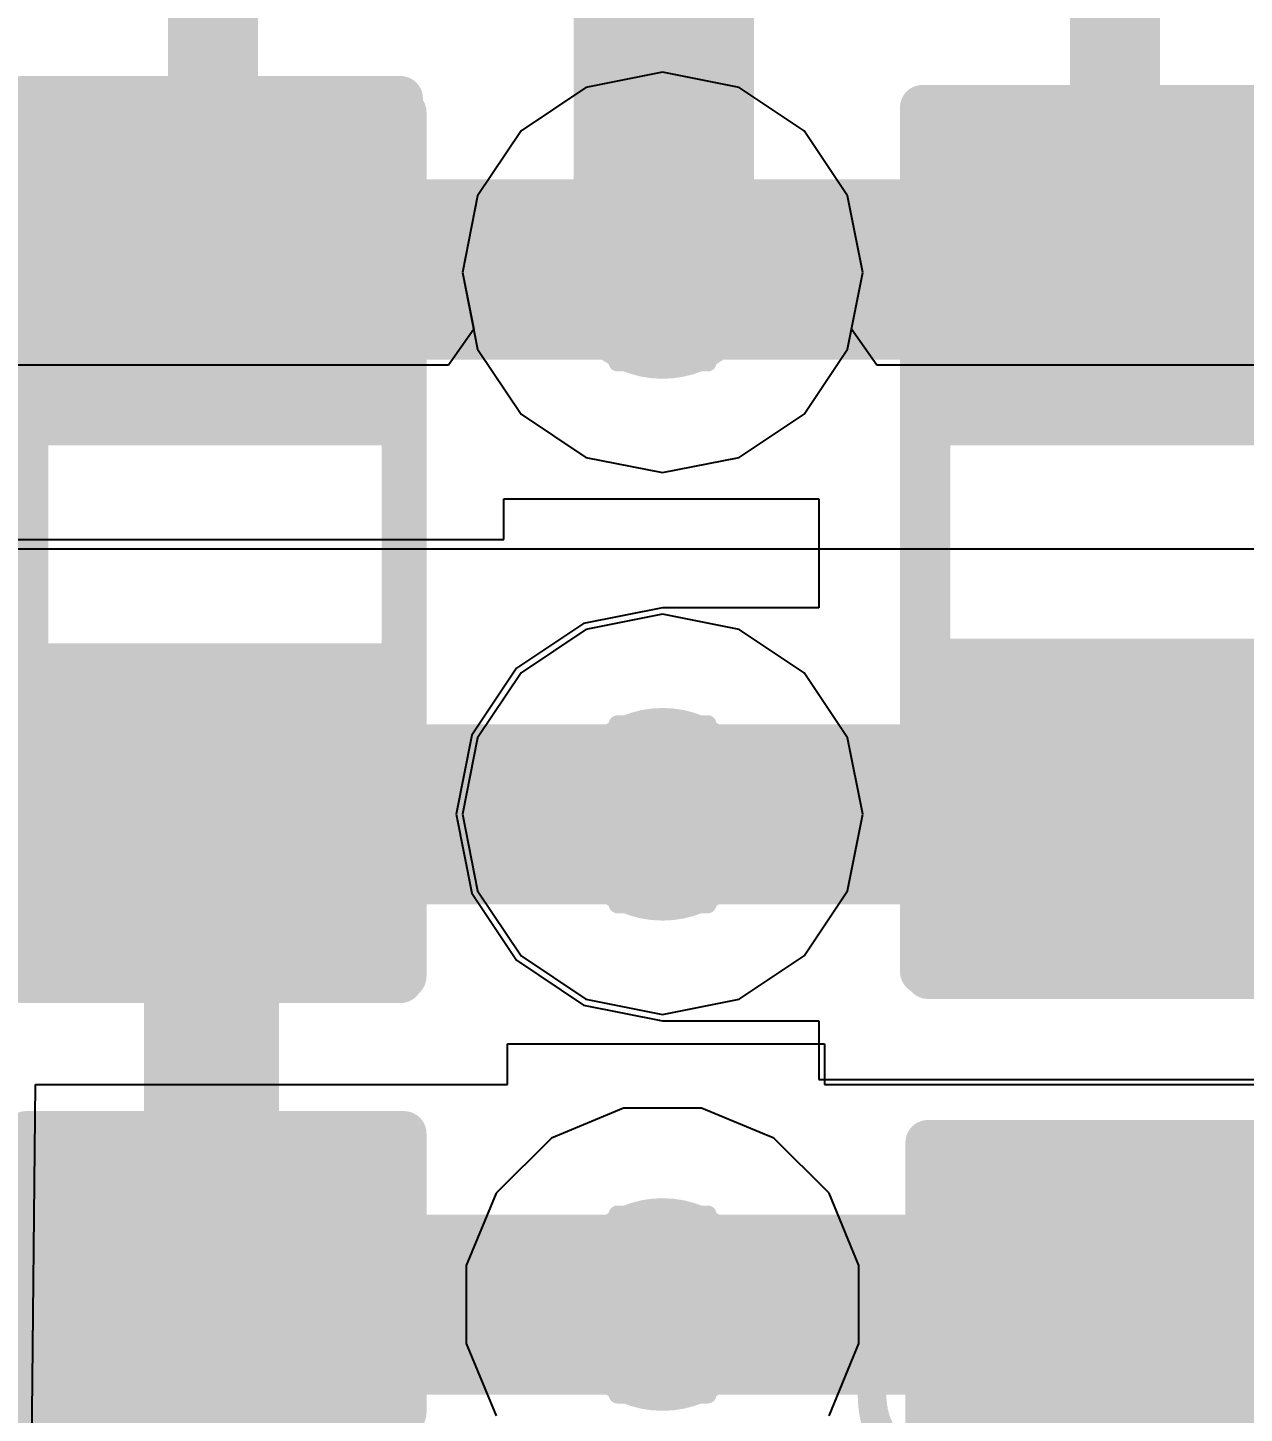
# Model space of a CAD drawing. Header units: inches. Extents: x 0 to 198, y 0 to 199.
# Drawn here: x 3.5246 to 3.6598, y 3.4829 to 3.6369 of the extents above; entities that cross this region are included whole.
import ezdxf

# ---------------------------------------------------------------- set-up
doc = ezdxf.new("R2010")
doc.units = ezdxf.units.IN
doc.header["$MEASUREMENT"] = 0
for name, color, linetype in [('Bottom Layer', 5, 'Continuous'), ('Bottom Overlay', 54, 'Continuous'), ('Bottom Paste', 16, 'Continuous'), ('Bottom Solder', 6, 'Continuous'), ('Drill Drawing', 1, 'Continuous'), ('Layer 1', 16, 'Continuous'), ('Layer 2', 76, 'Continuous'), ('Top Layer', 1, 'Continuous'), ('Top Overlay', 2, 'Continuous'), ('Top Paste', 8, 'Continuous'), ('Top Solder', 216, 'Continuous'), ('Via Holes', 16, 'Continuous')]:
    doc.layers.add(name, color=color, linetype=linetype)
doc.styles.add('Arial', font='', dxfattribs={"height": 0.2})
doc.styles.get('Arial').set_extended_font_data('Arial')

# ---------------------------------------------------------------- blocks, each defined once
blk = doc.blocks.new('R___0603_88')
at = {"layer": 'Top Layer'}
for points in [[(-0.0149999, 0.0174998), (-0.0149999, -0.0175002), (-0.0449999, -0.0175002), (-0.0449999, 0.0174998)], [(0.0450001, 0.0174998), (0.0450001, -0.0175002), (0.0150001, -0.0175002), (0.0150001, 0.0174998)]]:
    blk.add_hatch(color=1, dxfattribs=at).paths.add_polyline_path(points)
at = {"layer": 'Top Paste'}
for points in [[(-0.0149999, 0.0174998), (-0.0149999, -0.0175002), (-0.0449999, -0.0175002), (-0.0449999, 0.0174998)], [(0.0450001, 0.0174998), (0.0450001, -0.0175002), (0.0150001, -0.0175002), (0.0150001, 0.0174998)]]:
    blk.add_hatch(color=8, dxfattribs=at).paths.add_polyline_path(points)
at = {"layer": 'Top Solder'}
for points in [[(-0.0109999, 0.0214998), (-0.0109999, -0.0215002), (-0.0489999, -0.0215002), (-0.0489999, 0.0214998)], [(0.0490001, 0.0214998), (0.0490001, -0.0215002), (0.0110001, -0.0215002), (0.0110001, 0.0214998)]]:
    blk.add_hatch(color=216, dxfattribs=at).paths.add_polyline_path(points)
at = {"layer": 'Top Overlay'}
for points in [[(0.0480001, 0.0209998, 0.005, 0.005, 0), (-0.0479999, 0.0209998, 0.005, 0.005, 0)], [(-0.0479999, -0.0210002, 0.005, 0.005, 0), (-0.0479999, 0.0209998, 0.005, 0.005, 0)], [(0.0480001, -0.0210002, 0.005, 0.005, 0), (0.0480001, 0.0209998, 0.005, 0.005, 0)], [(0.0480001, -0.0210002, 0.005, 0.005, 0), (-0.0479999, -0.0210002, 0.005, 0.005, 0)]]:
    blk.add_lwpolyline(points, format="xyseb", dxfattribs=at)
for points in [[(-0.0492499, 0.0209998, 0.0025, 0.0025, 1), (-0.0467499, 0.0209998, 0.0025, 0.0025, 1)], [(-0.0492499, 0.0209998, 0.0025, 0.0025, 1), (-0.0467499, 0.0209998, 0.0025, 0.0025, 1)], [(0.0467501, 0.0209998, 0.0025, 0.0025, 1), (0.0492501, 0.0209998, 0.0025, 0.0025, 1)], [(0.0467501, 0.0209998, 0.0025, 0.0025, 1), (0.0492501, 0.0209998, 0.0025, 0.0025, 1)], [(-0.0492499, -0.0210002, 0.0025, 0.0025, 1), (-0.0467499, -0.0210002, 0.0025, 0.0025, 1)], [(-0.0492499, -0.0210002, 0.0025, 0.0025, 1), (-0.0467499, -0.0210002, 0.0025, 0.0025, 1)], [(0.0467501, -0.0210002, 0.0025, 0.0025, 1), (0.0492501, -0.0210002, 0.0025, 0.0025, 1)], [(0.0467501, -0.0210002, 0.0025, 0.0025, 1), (0.0492501, -0.0210002, 0.0025, 0.0025, 1)]]:
    blk.add_lwpolyline(points, format="xyseb", close=True, dxfattribs=at)
blk = doc.blocks.new('R___0603_92')
at = {"layer": 'Top Layer'}
for points in [[(-0.0149999, 0.0174992), (-0.0149999, -0.0175008), (-0.0449999, -0.0175008), (-0.0449999, 0.0174992)], [(0.0450001, 0.0174992), (0.0450001, -0.0175008), (0.0150001, -0.0175008), (0.0150001, 0.0174992)]]:
    blk.add_hatch(color=1, dxfattribs=at).paths.add_polyline_path(points)
at = {"layer": 'Top Paste'}
for points in [[(-0.0149999, 0.0174992), (-0.0149999, -0.0175008), (-0.0449999, -0.0175008), (-0.0449999, 0.0174992)], [(0.0450001, 0.0174992), (0.0450001, -0.0175008), (0.0150001, -0.0175008), (0.0150001, 0.0174992)]]:
    blk.add_hatch(color=8, dxfattribs=at).paths.add_polyline_path(points)
at = {"layer": 'Top Solder'}
for points in [[(-0.0109999, 0.0214992), (-0.0109999, -0.0215008), (-0.0489999, -0.0215008), (-0.0489999, 0.0214992)], [(0.0490001, 0.0214992), (0.0490001, -0.0215008), (0.0110001, -0.0215008), (0.0110001, 0.0214992)]]:
    blk.add_hatch(color=216, dxfattribs=at).paths.add_polyline_path(points)
at = {"layer": 'Top Overlay'}
for points in [[(-0.0479999, -0.0210008, 0.005, 0.005, 0), (-0.0479999, 0.0209992, 0.005, 0.005, 0)], [(0.0480001, 0.0209992, 0.005, 0.005, 0), (-0.0479999, 0.0209992, 0.005, 0.005, 0)], [(0.0480001, -0.0210008, 0.005, 0.005, 0), (0.0480001, 0.0209992, 0.005, 0.005, 0)], [(0.0480001, -0.0210008, 0.005, 0.005, 0), (-0.0479999, -0.0210008, 0.005, 0.005, 0)]]:
    blk.add_lwpolyline(points, format="xyseb", dxfattribs=at)
for points in [[(-0.0492499, 0.0209992, 0.0025, 0.0025, 1), (-0.0467499, 0.0209992, 0.0025, 0.0025, 1)], [(-0.0492499, 0.0209992, 0.0025, 0.0025, 1), (-0.0467499, 0.0209992, 0.0025, 0.0025, 1)], [(0.0467501, 0.0209992, 0.0025, 0.0025, 1), (0.0492501, 0.0209992, 0.0025, 0.0025, 1)], [(0.0467501, 0.0209992, 0.0025, 0.0025, 1), (0.0492501, 0.0209992, 0.0025, 0.0025, 1)], [(-0.0492499, -0.0210008, 0.0025, 0.0025, 1), (-0.0467499, -0.0210008, 0.0025, 0.0025, 1)], [(-0.0492499, -0.0210008, 0.0025, 0.0025, 1), (-0.0467499, -0.0210008, 0.0025, 0.0025, 1)], [(0.0467501, -0.0210008, 0.0025, 0.0025, 1), (0.0492501, -0.0210008, 0.0025, 0.0025, 1)], [(0.0467501, -0.0210008, 0.0025, 0.0025, 1), (0.0492501, -0.0210008, 0.0025, 0.0025, 1)]]:
    blk.add_lwpolyline(points, format="xyseb", close=True, dxfattribs=at)
blk = doc.blocks.new('R___0603_94')
at = {"layer": 'Top Layer'}
for points in [[(-0.0150003, 0.0174998), (-0.0150003, -0.0175002), (-0.0450003, -0.0175002), (-0.0450003, 0.0174998)], [(0.0449997, 0.0174998), (0.0449997, -0.0175002), (0.0149997, -0.0175002), (0.0149997, 0.0174998)]]:
    blk.add_hatch(color=1, dxfattribs=at).paths.add_polyline_path(points)
at = {"layer": 'Top Paste'}
for points in [[(-0.0150003, 0.0174998), (-0.0150003, -0.0175002), (-0.0450003, -0.0175002), (-0.0450003, 0.0174998)], [(0.0449997, 0.0174998), (0.0449997, -0.0175002), (0.0149997, -0.0175002), (0.0149997, 0.0174998)]]:
    blk.add_hatch(color=8, dxfattribs=at).paths.add_polyline_path(points)
at = {"layer": 'Top Solder'}
for points in [[(-0.0110003, 0.0214998), (-0.0110003, -0.0215002), (-0.0490003, -0.0215002), (-0.0490003, 0.0214998)], [(0.0489997, 0.0214998), (0.0489997, -0.0215002), (0.0109997, -0.0215002), (0.0109997, 0.0214998)]]:
    blk.add_hatch(color=216, dxfattribs=at).paths.add_polyline_path(points)
at = {"layer": 'Top Overlay'}
for points in [[(-0.0480003, -0.0210002, 0.005, 0.005, 0), (-0.0480003, 0.0209998, 0.005, 0.005, 0)], [(0.0479997, 0.0209998, 0.005, 0.005, 0), (-0.0480003, 0.0209998, 0.005, 0.005, 0)], [(0.0479997, -0.0210002, 0.005, 0.005, 0), (0.0479997, 0.0209998, 0.005, 0.005, 0)], [(0.0479997, -0.0210002, 0.005, 0.005, 0), (-0.0480003, -0.0210002, 0.005, 0.005, 0)]]:
    blk.add_lwpolyline(points, format="xyseb", dxfattribs=at)
for points in [[(-0.0492503, 0.0209998, 0.0025, 0.0025, 1), (-0.0467503, 0.0209998, 0.0025, 0.0025, 1)], [(-0.0492503, 0.0209998, 0.0025, 0.0025, 1), (-0.0467503, 0.0209998, 0.0025, 0.0025, 1)], [(0.0467497, 0.0209998, 0.0025, 0.0025, 1), (0.0492497, 0.0209998, 0.0025, 0.0025, 1)], [(0.0467497, 0.0209998, 0.0025, 0.0025, 1), (0.0492497, 0.0209998, 0.0025, 0.0025, 1)], [(-0.0492503, -0.0210002, 0.0025, 0.0025, 1), (-0.0467503, -0.0210002, 0.0025, 0.0025, 1)], [(-0.0492503, -0.0210002, 0.0025, 0.0025, 1), (-0.0467503, -0.0210002, 0.0025, 0.0025, 1)], [(0.0467497, -0.0210002, 0.0025, 0.0025, 1), (0.0492497, -0.0210002, 0.0025, 0.0025, 1)], [(0.0467497, -0.0210002, 0.0025, 0.0025, 1), (0.0492497, -0.0210002, 0.0025, 0.0025, 1)]]:
    blk.add_lwpolyline(points, format="xyseb", close=True, dxfattribs=at)
blk = doc.blocks.new('R___0603_B_102')
at = {"layer": 'Bottom Layer'}
for points in [[(-0.0449992, -0.0174992), (-0.0449992, 0.0175008), (-0.0149992, 0.0175008), (-0.0149992, -0.0174992)], [(0.0150008, -0.0174992), (0.0150008, 0.0175008), (0.0450008, 0.0175008), (0.0450008, -0.0174992)]]:
    blk.add_hatch(color=5, dxfattribs=at).paths.add_polyline_path(points)
at = {"layer": 'Bottom Paste'}
for points in [[(-0.0449992, -0.0174992), (-0.0449992, 0.0175008), (-0.0149992, 0.0175008), (-0.0149992, -0.0174992)], [(0.0150008, -0.0174992), (0.0150008, 0.0175008), (0.0450008, 0.0175008), (0.0450008, -0.0174992)]]:
    blk.add_hatch(color=16, dxfattribs=at).paths.add_polyline_path(points)
at = {"layer": 'Bottom Solder'}
for points in [[(-0.0489992, -0.0214992), (-0.0489992, 0.0215008), (-0.0109992, 0.0215008), (-0.0109992, -0.0214992)], [(0.0110008, -0.0214992), (0.0110008, 0.0215008), (0.0490008, 0.0215008), (0.0490008, -0.0214992)]]:
    blk.add_hatch(color=6, dxfattribs=at).paths.add_polyline_path(points)
at = {"layer": 'Bottom Overlay'}
for points in [[(-0.0479992, -0.0209992, 0.005, 0.005, 0), (-0.0479993, 0.0210008, 0.005, 0.005, 0)], [(0.0480008, 0.0210008, 0.005, 0.005, 0), (-0.0479993, 0.0210008, 0.005, 0.005, 0)], [(0.0480008, -0.0209992, 0.005, 0.005, 0), (0.0480008, 0.0210008, 0.005, 0.005, 0)], [(0.0480008, -0.0209992, 0.005, 0.005, 0), (-0.0479992, -0.0209992, 0.005, 0.005, 0)]]:
    blk.add_lwpolyline(points, format="xyseb", dxfattribs=at)
for points in [[(-0.0492493, 0.0210008, 0.0025, 0.0025, 1), (-0.0467493, 0.0210008, 0.0025, 0.0025, 1)], [(-0.0492493, 0.0210008, 0.0025, 0.0025, 1), (-0.0467493, 0.0210008, 0.0025, 0.0025, 1)], [(0.0467508, 0.0210008, 0.0025, 0.0025, 1), (0.0492508, 0.0210008, 0.0025, 0.0025, 1)], [(0.0467508, 0.0210008, 0.0025, 0.0025, 1), (0.0492508, 0.0210008, 0.0025, 0.0025, 1)], [(-0.0492492, -0.0209992, 0.0025, 0.0025, 1), (-0.0467492, -0.0209992, 0.0025, 0.0025, 1)], [(-0.0492492, -0.0209992, 0.0025, 0.0025, 1), (-0.0467492, -0.0209992, 0.0025, 0.0025, 1)], [(0.0467508, -0.0209992, 0.0025, 0.0025, 1), (0.0492508, -0.0209992, 0.0025, 0.0025, 1)], [(0.0467508, -0.0209992, 0.0025, 0.0025, 1), (0.0492508, -0.0209992, 0.0025, 0.0025, 1)]]:
    blk.add_lwpolyline(points, format="xyseb", close=True, dxfattribs=at)
blk = doc.blocks.new('C___0603_319')
at = {"layer": 'Top Layer'}
for points in [[(-0.0149999, 0.0174996), (-0.0149999, -0.0175004), (-0.0449999, -0.0175004), (-0.0449999, 0.0174996)], [(0.0450001, 0.0174996), (0.0450001, -0.0175004), (0.0150001, -0.0175004), (0.0150001, 0.0174996)]]:
    blk.add_hatch(color=1, dxfattribs=at).paths.add_polyline_path(points)
at = {"layer": 'Top Paste'}
for points in [[(-0.0149999, 0.0174996), (-0.0149999, -0.0175004), (-0.0449999, -0.0175004), (-0.0449999, 0.0174996)], [(0.0450001, 0.0174996), (0.0450001, -0.0175004), (0.0150001, -0.0175004), (0.0150001, 0.0174996)]]:
    blk.add_hatch(color=8, dxfattribs=at).paths.add_polyline_path(points)
at = {"layer": 'Top Solder'}
for points in [[(-0.0126377, 0.0198618), (-0.0126377, -0.0198626), (-0.0473621, -0.0198626), (-0.0473621, 0.0198618)], [(0.0473623, 0.0198618), (0.0473623, -0.0198626), (0.0126379, -0.0198626), (0.0126379, 0.0198618)]]:
    blk.add_hatch(color=216, dxfattribs=at).paths.add_polyline_path(points)
at = {"layer": 'Top Overlay'}
for points in [[(-0.0489999, -0.0210004, 0.005, 0.005, 0), (-0.0489999, 0.0209996, 0.005, 0.005, 0)], [(-0.0179999, 0.0209996, 0.005, 0.005, 0), (-0.0489999, 0.0209996, 0.005, 0.005, 0)], [(0.0490001, 0.0209996, 0.005, 0.005, 0), (0.0180001, 0.0209996, 0.005, 0.005, 0)], [(0.0490001, -0.0210004, 0.005, 0.005, 0), (0.0490001, 0.0209996, 0.005, 0.005, 0)], [(-0.0179999, -0.0210004, 0.005, 0.005, 0), (-0.0489999, -0.0210004, 0.005, 0.005, 0)], [(0.0490001, -0.0210004, 0.005, 0.005, 0), (0.0180001, -0.0210004, 0.005, 0.005, 0)]]:
    blk.add_lwpolyline(points, format="xyseb", dxfattribs=at)
for points in [[(-0.0502499, 0.0209996, 0.0025, 0.0025, 1), (-0.0477499, 0.0209996, 0.0025, 0.0025, 1)], [(-0.0502499, 0.0209996, 0.0025, 0.0025, 1), (-0.0477499, 0.0209996, 0.0025, 0.0025, 1)], [(-0.0192499, 0.0209996, 0.0025, 0.0025, 1), (-0.0167499, 0.0209996, 0.0025, 0.0025, 1)], [(0.0167501, 0.0209996, 0.0025, 0.0025, 1), (0.0192501, 0.0209996, 0.0025, 0.0025, 1)], [(0.0477501, 0.0209996, 0.0025, 0.0025, 1), (0.0502501, 0.0209996, 0.0025, 0.0025, 1)], [(0.0477501, 0.0209996, 0.0025, 0.0025, 1), (0.0502501, 0.0209996, 0.0025, 0.0025, 1)], [(-0.0502499, -0.0210004, 0.0025, 0.0025, 1), (-0.0477499, -0.0210004, 0.0025, 0.0025, 1)], [(-0.0502499, -0.0210004, 0.0025, 0.0025, 1), (-0.0477499, -0.0210004, 0.0025, 0.0025, 1)], [(-0.0192499, -0.0210004, 0.0025, 0.0025, 1), (-0.0167499, -0.0210004, 0.0025, 0.0025, 1)], [(0.0167501, -0.0210004, 0.0025, 0.0025, 1), (0.0192501, -0.0210004, 0.0025, 0.0025, 1)], [(0.0477501, -0.0210004, 0.0025, 0.0025, 1), (0.0502501, -0.0210004, 0.0025, 0.0025, 1)], [(0.0477501, -0.0210004, 0.0025, 0.0025, 1), (0.0502501, -0.0210004, 0.0025, 0.0025, 1)]]:
    blk.add_lwpolyline(points, format="xyseb", close=True, dxfattribs=at)
blk = doc.blocks.new('C___0603_B_320')
at = {"layer": 'Bottom Layer'}
for points in [[(-0.0450008, -0.0175), (-0.0450008, 0.0175), (-0.0150008, 0.0175), (-0.0150008, -0.0175)], [(0.0149991, -0.0175), (0.0149991, 0.0175), (0.0449991, 0.0175), (0.0449991, -0.0175)]]:
    blk.add_hatch(color=5, dxfattribs=at).paths.add_polyline_path(points)
at = {"layer": 'Bottom Paste'}
for points in [[(-0.0450008, -0.0175), (-0.0450008, 0.0175), (-0.0150008, 0.0175), (-0.0150008, -0.0175)], [(0.0149991, -0.0175), (0.0149991, 0.0175), (0.0449991, 0.0175), (0.0449991, -0.0175)]]:
    blk.add_hatch(color=16, dxfattribs=at).paths.add_polyline_path(points)
at = {"layer": 'Bottom Solder'}
for points in [[(-0.047363, -0.0198622), (-0.047363, 0.0198622), (-0.0126386, 0.0198622), (-0.0126386, -0.0198622)], [(0.0126369, -0.0198622), (0.0126369, 0.0198622), (0.0473613, 0.0198622), (0.0473613, -0.0198622)]]:
    blk.add_hatch(color=6, dxfattribs=at).paths.add_polyline_path(points)
at = {"layer": 'Bottom Overlay'}
for points in [[(-0.0180007, 0.021, 0.005, 0.005, 0), (-0.0490008, 0.0209999, 0.005, 0.005, 0)], [(-0.0490008, 0.0209999, 0.005, 0.005, 0), (-0.0490008, -0.0209999, 0.005, 0.005, 0)], [(0.0179992, 0.021, 0.005, 0.005, 0), (0.0489992, 0.021, 0.005, 0.005, 0)], [(0.0489992, 0.021, 0.005, 0.005, 0), (0.0489992, -0.021, 0.005, 0.005, 0)], [(-0.0490008, -0.0209999, 0.005, 0.005, 0), (-0.0180007, -0.021, 0.005, 0.005, 0)], [(0.0179992, -0.021, 0.005, 0.005, 0), (0.0489992, -0.021, 0.005, 0.005, 0)]]:
    blk.add_lwpolyline(points, format="xyseb", dxfattribs=at)
for points in [[(-0.0502508, 0.0209999, 0.0025, 0.0025, 1), (-0.0477508, 0.0209999, 0.0025, 0.0025, 1)], [(-0.0502508, 0.0209999, 0.0025, 0.0025, 1), (-0.0477508, 0.0209999, 0.0025, 0.0025, 1)], [(-0.0192507, 0.021, 0.0025, 0.0025, 1), (-0.0167507, 0.021, 0.0025, 0.0025, 1)], [(0.0167492, 0.021, 0.0025, 0.0025, 1), (0.0192492, 0.021, 0.0025, 0.0025, 1)], [(0.0477492, 0.021, 0.0025, 0.0025, 1), (0.0502492, 0.021, 0.0025, 0.0025, 1)], [(0.0477492, 0.021, 0.0025, 0.0025, 1), (0.0502492, 0.021, 0.0025, 0.0025, 1)], [(-0.0502508, -0.0209999, 0.0025, 0.0025, 1), (-0.0477508, -0.0209999, 0.0025, 0.0025, 1)], [(-0.0502508, -0.0209999, 0.0025, 0.0025, 1), (-0.0477508, -0.0209999, 0.0025, 0.0025, 1)], [(-0.0192507, -0.021, 0.0025, 0.0025, 1), (-0.0167507, -0.021, 0.0025, 0.0025, 1)], [(0.0167492, -0.021, 0.0025, 0.0025, 1), (0.0192492, -0.021, 0.0025, 0.0025, 1)], [(0.0477492, -0.021, 0.0025, 0.0025, 1), (0.0502492, -0.021, 0.0025, 0.0025, 1)], [(0.0477492, -0.021, 0.0025, 0.0025, 1), (0.0502492, -0.021, 0.0025, 0.0025, 1)]]:
    blk.add_lwpolyline(points, format="xyseb", close=True, dxfattribs=at)

msp = doc.modelspace()

# ---------------------------------------------------------------- hatches: boundary and pattern name
at = {"layer": 'Bottom Layer'}
h = msp.add_hatch(color=5, dxfattribs=at)
edge = h.paths.add_edge_path()
edge.add_arc((3.5951281, 3.6096686), 0.011811, 0, 360)
h = msp.add_hatch(color=5, dxfattribs=at)
edge = h.paths.add_edge_path()
edge.add_arc((3.5951281, 3.549473), 0.011811, 0, 360)
h = msp.add_hatch(color=5, dxfattribs=at)
edge = h.paths.add_edge_path()
edge.add_arc((3.5951286, 3.4950106), 0.011811, 0, 360)
at = {"layer": 'Layer 1'}
h = msp.add_hatch(color=16, dxfattribs=at)
edge = h.paths.add_edge_path()
edge.add_arc((3.5951281, 3.6096686), 0.011811, 0, 360)
h = msp.add_hatch(color=16, dxfattribs=at)
edge = h.paths.add_edge_path()
edge.add_arc((3.5951281, 3.549473), 0.011811, 0, 360)
h = msp.add_hatch(color=16, dxfattribs=at)
edge = h.paths.add_edge_path()
edge.add_arc((3.5951286, 3.4950106), 0.011811, 0, 360)
at = {"layer": 'Layer 2'}
h = msp.add_hatch(color=76, dxfattribs=at)
edge = h.paths.add_edge_path()
edge.add_arc((3.5951281, 3.6096686), 0.011811, 0, 360)
h = msp.add_hatch(color=76, dxfattribs=at)
edge = h.paths.add_edge_path()
edge.add_arc((3.5951281, 3.549473), 0.011811, 0, 360)
h = msp.add_hatch(color=76, dxfattribs=at)
edge = h.paths.add_edge_path()
edge.add_arc((3.5951286, 3.4950106), 0.011811, 0, 360)
at = {"layer": 'Top Layer'}
h = msp.add_hatch(color=1, dxfattribs=at)
edge = h.paths.add_edge_path()
edge.add_arc((3.5951281, 3.6096686), 0.011811, 0, 360)
h = msp.add_hatch(color=1, dxfattribs=at)
edge = h.paths.add_edge_path()
edge.add_arc((3.5951281, 3.549473), 0.011811, 0, 360)
h = msp.add_hatch(color=1, dxfattribs=at)
edge = h.paths.add_edge_path()
edge.add_arc((3.5951286, 3.4950106), 0.011811, 0, 360)
at = {"layer": 'Via Holes'}
h = msp.add_hatch(color=7, dxfattribs=at)
edge = h.paths.add_edge_path()
edge.add_arc((3.5951281, 3.6096686), 0.0059055, 0, 360)
h = msp.add_hatch(color=7, dxfattribs=at)
edge = h.paths.add_edge_path()
edge.add_arc((3.5951281, 3.549473), 0.0059055, 0, 360)
h = msp.add_hatch(color=7, dxfattribs=at)
edge = h.paths.add_edge_path()
edge.add_arc((3.5951286, 3.4950106), 0.0059055, 0, 360)

# ---------------------------------------------------------------- linework, layer by layer
at = {"layer": 'Bottom Layer'}
for p, q in [((3.5775, 3.5799991), (3.5775, 3.5845093)), ((3.5775, 3.5845093), (3.6125008, 3.5845093)), ((3.6125008, 3.5845093), (3.6125008, 3.5724138)), ((3.5203918, 3.5799991), (3.5775, 3.5799991)), ((3.5951281, 3.5724138), (3.586349, 3.5706675)), ((3.6125008, 3.5724138), (3.5951281, 3.5724138)), ((3.586349, 3.5706675), (3.5789065, 3.5656946)), ((3.5789065, 3.5656946), (3.5739336, 3.5582521)), ((3.5739336, 3.5582521), (3.5721873, 3.549473)), ((3.5721873, 3.549473), (3.5739336, 3.5406939)), ((3.5739336, 3.5406939), (3.5789065, 3.5332514)), ((3.5789065, 3.5332514), (3.586349, 3.5282785)), ((3.586349, 3.5282785), (3.5951281, 3.5265322)), ((3.5951281, 3.5265322), (3.6125008, 3.5265322)), ((3.6125008, 3.5265322), (3.6125008, 3.5199992)), ((3.6125008, 3.5199992), (3.6775008, 3.5199992))]:
    msp.add_line(p, q, dxfattribs=at)
for points in [[(3.545, 3.6099991, 0.02, 0.02, 0), (3.6450007, 3.6099991, 0.02, 0.02, 0)], [(3.6450007, 3.6099991, 0.01, 0.01, 0), (3.6450008, 3.6099992, 0.01, 0.01, 0)], [(3.545, 3.5067264, 0.015, 0.015, 0), (3.545, 3.5499992, 0.015, 0.015, 0)], [(3.5951281, 3.549473, 0.015, 0.015, 0), (3.6444746, 3.549473, 0.015, 0.015, 0)], [(3.6444746, 3.549473, 0.01, 0.01, 0), (3.6450008, 3.5499992, 0.01, 0.01, 0)], [(3.545, 3.5067264, 0.015, 0.015, 0), (3.5567158, 3.4950106, 0.015, 0.015, 0)], [(3.5567158, 3.4950106, 0.015, 0.015, 0), (3.5951286, 3.4950106, 0.015, 0.015, 0)]]:
    msp.add_lwpolyline(points, format="xyseb", dxfattribs=at)
for points in [[(3.54, 3.6099991, 0.01, 0.01, 1), (3.55, 3.6099991, 0.01, 0.01, 1)], [(3.6400007, 3.6099991, 0.01, 0.01, 1), (3.6500007, 3.6099991, 0.01, 0.01, 1)], [(3.6425007, 3.6099991, 0.005, 0.005, 1), (3.6475007, 3.6099991, 0.005, 0.005, 1)], [(3.6425008, 3.6099992, 0.005, 0.005, 1), (3.6475008, 3.6099992, 0.005, 0.005, 1)], [(3.54125, 3.5499992, 0.0075, 0.0075, 1), (3.54875, 3.5499992, 0.0075, 0.0075, 1)], [(3.5913781, 3.549473, 0.0075, 0.0075, 1), (3.5988781, 3.549473, 0.0075, 0.0075, 1)], [(3.6407246, 3.549473, 0.0075, 0.0075, 1), (3.6482246, 3.549473, 0.0075, 0.0075, 1)], [(3.6419746, 3.549473, 0.005, 0.005, 1), (3.6469746, 3.549473, 0.005, 0.005, 1)], [(3.6425008, 3.5499992, 0.005, 0.005, 1), (3.6475008, 3.5499992, 0.005, 0.005, 1)], [(3.54125, 3.5067264, 0.0075, 0.0075, 1), (3.54875, 3.5067264, 0.0075, 0.0075, 1)], [(3.54125, 3.5067264, 0.0075, 0.0075, 1), (3.54875, 3.5067264, 0.0075, 0.0075, 1)], [(3.5529658, 3.4950106, 0.0075, 0.0075, 1), (3.5604658, 3.4950106, 0.0075, 0.0075, 1)], [(3.5529658, 3.4950106, 0.0075, 0.0075, 1), (3.5604658, 3.4950106, 0.0075, 0.0075, 1)], [(3.5913786, 3.4950106, 0.0075, 0.0075, 1), (3.5988786, 3.4950106, 0.0075, 0.0075, 1)]]:
    msp.add_lwpolyline(points, format="xyseb", close=True, dxfattribs=at)
at = {"layer": 'Drill Drawing'}
for points in [[(3.5901281, 3.6146686, 0.002, 0.002, 0), (3.5901281, 3.6196686, 0.002, 0.002, 0)], [(3.5901281, 3.6196686, 0.002, 0.002, 0), (3.6001281, 3.6196686, 0.002, 0.002, 0)], [(3.6001281, 3.6146686, 0.002, 0.002, 0), (3.6001281, 3.6196686, 0.002, 0.002, 0)], [(3.5921281, 3.6126686, 0.002, 0.002, 0), (3.5921281, 3.6156686, 0.002, 0.002, 0)], [(3.5921281, 3.6156686, 0.002, 0.002, 0), (3.5981281, 3.6156686, 0.002, 0.002, 0)], [(3.5981281, 3.6126686, 0.002, 0.002, 0), (3.5981281, 3.6156686, 0.002, 0.002, 0)], [(3.5851281, 3.6046686, 0.002, 0.002, 0), (3.5851281, 3.6146686, 0.002, 0.002, 0)], [(3.5851281, 3.6146686, 0.002, 0.002, 0), (3.5901281, 3.6146686, 0.002, 0.002, 0)], [(3.6001281, 3.6146686, 0.002, 0.002, 0), (3.6051281, 3.6146686, 0.002, 0.002, 0)], [(3.6051281, 3.6046686, 0.002, 0.002, 0), (3.6051281, 3.6146686, 0.002, 0.002, 0)], [(3.5891281, 3.6066686, 0.002, 0.002, 0), (3.5891281, 3.6126686, 0.002, 0.002, 0)], [(3.5891281, 3.6126686, 0.002, 0.002, 0), (3.5921281, 3.6126686, 0.002, 0.002, 0)], [(3.5981281, 3.6126686, 0.002, 0.002, 0), (3.6011281, 3.6126686, 0.002, 0.002, 0)], [(3.6011281, 3.6066686, 0.002, 0.002, 0), (3.6011281, 3.6126686, 0.002, 0.002, 0)], [(3.5891281, 3.6066686, 0.002, 0.002, 0), (3.5921281, 3.6066686, 0.002, 0.002, 0)], [(3.5921281, 3.6036686, 0.002, 0.002, 0), (3.5921281, 3.6066686, 0.002, 0.002, 0)], [(3.5981281, 3.6066686, 0.002, 0.002, 0), (3.6011281, 3.6066686, 0.002, 0.002, 0)], [(3.5981281, 3.6036686, 0.002, 0.002, 0), (3.5981281, 3.6066686, 0.002, 0.002, 0)], [(3.5851281, 3.6046686, 0.002, 0.002, 0), (3.5901281, 3.6046686, 0.002, 0.002, 0)], [(3.5901281, 3.5996686, 0.002, 0.002, 0), (3.5901281, 3.6046686, 0.002, 0.002, 0)], [(3.6001281, 3.6046686, 0.002, 0.002, 0), (3.6051281, 3.6046686, 0.002, 0.002, 0)], [(3.6001281, 3.5996686, 0.002, 0.002, 0), (3.6001281, 3.6046686, 0.002, 0.002, 0)], [(3.5921281, 3.6036686, 0.002, 0.002, 0), (3.5981281, 3.6036686, 0.002, 0.002, 0)], [(3.5901281, 3.5996686, 0.002, 0.002, 0), (3.6001281, 3.5996686, 0.002, 0.002, 0)], [(3.5901281, 3.554473, 0.002, 0.002, 0), (3.5901281, 3.559473, 0.002, 0.002, 0)], [(3.5901281, 3.559473, 0.002, 0.002, 0), (3.6001281, 3.559473, 0.002, 0.002, 0)], [(3.6001281, 3.554473, 0.002, 0.002, 0), (3.6001281, 3.559473, 0.002, 0.002, 0)], [(3.5921281, 3.552473, 0.002, 0.002, 0), (3.5921281, 3.555473, 0.002, 0.002, 0)], [(3.5921281, 3.555473, 0.002, 0.002, 0), (3.5981281, 3.555473, 0.002, 0.002, 0)], [(3.5981281, 3.552473, 0.002, 0.002, 0), (3.5981281, 3.555473, 0.002, 0.002, 0)], [(3.5851281, 3.544473, 0.002, 0.002, 0), (3.5851281, 3.554473, 0.002, 0.002, 0)], [(3.5851281, 3.554473, 0.002, 0.002, 0), (3.5901281, 3.554473, 0.002, 0.002, 0)], [(3.6001281, 3.554473, 0.002, 0.002, 0), (3.6051281, 3.554473, 0.002, 0.002, 0)], [(3.6051281, 3.544473, 0.002, 0.002, 0), (3.6051281, 3.554473, 0.002, 0.002, 0)], [(3.5891281, 3.546473, 0.002, 0.002, 0), (3.5891281, 3.552473, 0.002, 0.002, 0)], [(3.5891281, 3.552473, 0.002, 0.002, 0), (3.5921281, 3.552473, 0.002, 0.002, 0)], [(3.5981281, 3.552473, 0.002, 0.002, 0), (3.6011281, 3.552473, 0.002, 0.002, 0)], [(3.6011281, 3.546473, 0.002, 0.002, 0), (3.6011281, 3.552473, 0.002, 0.002, 0)], [(3.5891281, 3.546473, 0.002, 0.002, 0), (3.5921281, 3.546473, 0.002, 0.002, 0)], [(3.5921281, 3.543473, 0.002, 0.002, 0), (3.5921281, 3.546473, 0.002, 0.002, 0)], [(3.5981281, 3.546473, 0.002, 0.002, 0), (3.6011281, 3.546473, 0.002, 0.002, 0)], [(3.5981281, 3.543473, 0.002, 0.002, 0), (3.5981281, 3.546473, 0.002, 0.002, 0)], [(3.5851281, 3.544473, 0.002, 0.002, 0), (3.5901281, 3.544473, 0.002, 0.002, 0)], [(3.5901281, 3.539473, 0.002, 0.002, 0), (3.5901281, 3.544473, 0.002, 0.002, 0)], [(3.6001281, 3.544473, 0.002, 0.002, 0), (3.6051281, 3.544473, 0.002, 0.002, 0)], [(3.6001281, 3.539473, 0.002, 0.002, 0), (3.6001281, 3.544473, 0.002, 0.002, 0)], [(3.5921281, 3.543473, 0.002, 0.002, 0), (3.5981281, 3.543473, 0.002, 0.002, 0)], [(3.5901281, 3.539473, 0.002, 0.002, 0), (3.6001281, 3.539473, 0.002, 0.002, 0)], [(3.5901286, 3.5000106, 0.002, 0.002, 0), (3.5901286, 3.5050106, 0.002, 0.002, 0)], [(3.5901286, 3.5050106, 0.002, 0.002, 0), (3.6001286, 3.5050106, 0.002, 0.002, 0)], [(3.6001286, 3.5000106, 0.002, 0.002, 0), (3.6001286, 3.5050106, 0.002, 0.002, 0)], [(3.5851286, 3.4900106, 0.002, 0.002, 0), (3.5851286, 3.5000106, 0.002, 0.002, 0)], [(3.5851286, 3.5000106, 0.002, 0.002, 0), (3.5901286, 3.5000106, 0.002, 0.002, 0)], [(3.5921286, 3.4980106, 0.002, 0.002, 0), (3.5921286, 3.5010106, 0.002, 0.002, 0)], [(3.5921286, 3.5010106, 0.002, 0.002, 0), (3.5981286, 3.5010106, 0.002, 0.002, 0)], [(3.5981286, 3.4980106, 0.002, 0.002, 0), (3.5981286, 3.5010106, 0.002, 0.002, 0)], [(3.6001286, 3.5000106, 0.002, 0.002, 0), (3.6051286, 3.5000106, 0.002, 0.002, 0)], [(3.6051286, 3.4900106, 0.002, 0.002, 0), (3.6051286, 3.5000106, 0.002, 0.002, 0)], [(3.5891286, 3.4920106, 0.002, 0.002, 0), (3.5891286, 3.4980106, 0.002, 0.002, 0)], [(3.5891286, 3.4980106, 0.002, 0.002, 0), (3.5921286, 3.4980106, 0.002, 0.002, 0)], [(3.5981286, 3.4980106, 0.002, 0.002, 0), (3.6011286, 3.4980106, 0.002, 0.002, 0)], [(3.6011286, 3.4920106, 0.002, 0.002, 0), (3.6011286, 3.4980106, 0.002, 0.002, 0)], [(3.5891286, 3.4920106, 0.002, 0.002, 0), (3.5921286, 3.4920106, 0.002, 0.002, 0)], [(3.5921286, 3.4890106, 0.002, 0.002, 0), (3.5921286, 3.4920106, 0.002, 0.002, 0)], [(3.5981286, 3.4920106, 0.002, 0.002, 0), (3.6011286, 3.4920106, 0.002, 0.002, 0)], [(3.5981286, 3.4890106, 0.002, 0.002, 0), (3.5981286, 3.4920106, 0.002, 0.002, 0)], [(3.5851286, 3.4900106, 0.002, 0.002, 0), (3.5901286, 3.4900106, 0.002, 0.002, 0)], [(3.5901286, 3.4850106, 0.002, 0.002, 0), (3.5901286, 3.4900106, 0.002, 0.002, 0)], [(3.5921286, 3.4890106, 0.002, 0.002, 0), (3.5981286, 3.4890106, 0.002, 0.002, 0)], [(3.6001286, 3.4900106, 0.002, 0.002, 0), (3.6051286, 3.4900106, 0.002, 0.002, 0)], [(3.6001286, 3.4850106, 0.002, 0.002, 0), (3.6001286, 3.4900106, 0.002, 0.002, 0)], [(3.5901286, 3.4850106, 0.002, 0.002, 0), (3.6001286, 3.4850106, 0.002, 0.002, 0)]]:
    msp.add_lwpolyline(points, format="xyseb", dxfattribs=at)
for points in [[(3.5896281, 3.6196686, 0.001, 0.001, 1), (3.5906281, 3.6196686, 0.001, 0.001, 1)], [(3.5896281, 3.6196686, 0.001, 0.001, 1), (3.5906281, 3.6196686, 0.001, 0.001, 1)], [(3.5996281, 3.6196686, 0.001, 0.001, 1), (3.6006281, 3.6196686, 0.001, 0.001, 1)], [(3.5996281, 3.6196686, 0.001, 0.001, 1), (3.6006281, 3.6196686, 0.001, 0.001, 1)], [(3.5916281, 3.6156686, 0.001, 0.001, 1), (3.5926281, 3.6156686, 0.001, 0.001, 1)], [(3.5916281, 3.6156686, 0.001, 0.001, 1), (3.5926281, 3.6156686, 0.001, 0.001, 1)], [(3.5976281, 3.6156686, 0.001, 0.001, 1), (3.5986281, 3.6156686, 0.001, 0.001, 1)], [(3.5976281, 3.6156686, 0.001, 0.001, 1), (3.5986281, 3.6156686, 0.001, 0.001, 1)], [(3.5846281, 3.6146686, 0.001, 0.001, 1), (3.5856281, 3.6146686, 0.001, 0.001, 1)], [(3.5846281, 3.6146686, 0.001, 0.001, 1), (3.5856281, 3.6146686, 0.001, 0.001, 1)], [(3.5896281, 3.6146686, 0.001, 0.001, 1), (3.5906281, 3.6146686, 0.001, 0.001, 1)], [(3.5896281, 3.6146686, 0.001, 0.001, 1), (3.5906281, 3.6146686, 0.001, 0.001, 1)], [(3.5996281, 3.6146686, 0.001, 0.001, 1), (3.6006281, 3.6146686, 0.001, 0.001, 1)], [(3.5996281, 3.6146686, 0.001, 0.001, 1), (3.6006281, 3.6146686, 0.001, 0.001, 1)], [(3.6046281, 3.6146686, 0.001, 0.001, 1), (3.6056281, 3.6146686, 0.001, 0.001, 1)], [(3.6046281, 3.6146686, 0.001, 0.001, 1), (3.6056281, 3.6146686, 0.001, 0.001, 1)], [(3.5886281, 3.6126686, 0.001, 0.001, 1), (3.5896281, 3.6126686, 0.001, 0.001, 1)], [(3.5886281, 3.6126686, 0.001, 0.001, 1), (3.5896281, 3.6126686, 0.001, 0.001, 1)], [(3.5916281, 3.6126686, 0.001, 0.001, 1), (3.5926281, 3.6126686, 0.001, 0.001, 1)], [(3.5916281, 3.6126686, 0.001, 0.001, 1), (3.5926281, 3.6126686, 0.001, 0.001, 1)], [(3.5976281, 3.6126686, 0.001, 0.001, 1), (3.5986281, 3.6126686, 0.001, 0.001, 1)], [(3.5976281, 3.6126686, 0.001, 0.001, 1), (3.5986281, 3.6126686, 0.001, 0.001, 1)], [(3.6006281, 3.6126686, 0.001, 0.001, 1), (3.6016281, 3.6126686, 0.001, 0.001, 1)], [(3.6006281, 3.6126686, 0.001, 0.001, 1), (3.6016281, 3.6126686, 0.001, 0.001, 1)], [(3.5886281, 3.6066686, 0.001, 0.001, 1), (3.5896281, 3.6066686, 0.001, 0.001, 1)], [(3.5886281, 3.6066686, 0.001, 0.001, 1), (3.5896281, 3.6066686, 0.001, 0.001, 1)], [(3.5916281, 3.6066686, 0.001, 0.001, 1), (3.5926281, 3.6066686, 0.001, 0.001, 1)], [(3.5916281, 3.6066686, 0.001, 0.001, 1), (3.5926281, 3.6066686, 0.001, 0.001, 1)], [(3.5976281, 3.6066686, 0.001, 0.001, 1), (3.5986281, 3.6066686, 0.001, 0.001, 1)], [(3.5976281, 3.6066686, 0.001, 0.001, 1), (3.5986281, 3.6066686, 0.001, 0.001, 1)], [(3.6006281, 3.6066686, 0.001, 0.001, 1), (3.6016281, 3.6066686, 0.001, 0.001, 1)], [(3.6006281, 3.6066686, 0.001, 0.001, 1), (3.6016281, 3.6066686, 0.001, 0.001, 1)], [(3.5846281, 3.6046686, 0.001, 0.001, 1), (3.5856281, 3.6046686, 0.001, 0.001, 1)], [(3.5846281, 3.6046686, 0.001, 0.001, 1), (3.5856281, 3.6046686, 0.001, 0.001, 1)], [(3.5896281, 3.6046686, 0.001, 0.001, 1), (3.5906281, 3.6046686, 0.001, 0.001, 1)], [(3.5896281, 3.6046686, 0.001, 0.001, 1), (3.5906281, 3.6046686, 0.001, 0.001, 1)], [(3.5996281, 3.6046686, 0.001, 0.001, 1), (3.6006281, 3.6046686, 0.001, 0.001, 1)], [(3.5996281, 3.6046686, 0.001, 0.001, 1), (3.6006281, 3.6046686, 0.001, 0.001, 1)], [(3.6046281, 3.6046686, 0.001, 0.001, 1), (3.6056281, 3.6046686, 0.001, 0.001, 1)], [(3.6046281, 3.6046686, 0.001, 0.001, 1), (3.6056281, 3.6046686, 0.001, 0.001, 1)], [(3.5916281, 3.6036686, 0.001, 0.001, 1), (3.5926281, 3.6036686, 0.001, 0.001, 1)], [(3.5916281, 3.6036686, 0.001, 0.001, 1), (3.5926281, 3.6036686, 0.001, 0.001, 1)], [(3.5976281, 3.6036686, 0.001, 0.001, 1), (3.5986281, 3.6036686, 0.001, 0.001, 1)], [(3.5976281, 3.6036686, 0.001, 0.001, 1), (3.5986281, 3.6036686, 0.001, 0.001, 1)], [(3.5896281, 3.5996686, 0.001, 0.001, 1), (3.5906281, 3.5996686, 0.001, 0.001, 1)], [(3.5896281, 3.5996686, 0.001, 0.001, 1), (3.5906281, 3.5996686, 0.001, 0.001, 1)], [(3.5996281, 3.5996686, 0.001, 0.001, 1), (3.6006281, 3.5996686, 0.001, 0.001, 1)], [(3.5996281, 3.5996686, 0.001, 0.001, 1), (3.6006281, 3.5996686, 0.001, 0.001, 1)], [(3.5896281, 3.559473, 0.001, 0.001, 1), (3.5906281, 3.559473, 0.001, 0.001, 1)], [(3.5896281, 3.559473, 0.001, 0.001, 1), (3.5906281, 3.559473, 0.001, 0.001, 1)], [(3.5996281, 3.559473, 0.001, 0.001, 1), (3.6006281, 3.559473, 0.001, 0.001, 1)], [(3.5996281, 3.559473, 0.001, 0.001, 1), (3.6006281, 3.559473, 0.001, 0.001, 1)], [(3.5916281, 3.555473, 0.001, 0.001, 1), (3.5926281, 3.555473, 0.001, 0.001, 1)], [(3.5916281, 3.555473, 0.001, 0.001, 1), (3.5926281, 3.555473, 0.001, 0.001, 1)], [(3.5976281, 3.555473, 0.001, 0.001, 1), (3.5986281, 3.555473, 0.001, 0.001, 1)], [(3.5976281, 3.555473, 0.001, 0.001, 1), (3.5986281, 3.555473, 0.001, 0.001, 1)], [(3.5846281, 3.554473, 0.001, 0.001, 1), (3.5856281, 3.554473, 0.001, 0.001, 1)], [(3.5846281, 3.554473, 0.001, 0.001, 1), (3.5856281, 3.554473, 0.001, 0.001, 1)], [(3.5896281, 3.554473, 0.001, 0.001, 1), (3.5906281, 3.554473, 0.001, 0.001, 1)], [(3.5896281, 3.554473, 0.001, 0.001, 1), (3.5906281, 3.554473, 0.001, 0.001, 1)], [(3.5996281, 3.554473, 0.001, 0.001, 1), (3.6006281, 3.554473, 0.001, 0.001, 1)], [(3.5996281, 3.554473, 0.001, 0.001, 1), (3.6006281, 3.554473, 0.001, 0.001, 1)], [(3.6046281, 3.554473, 0.001, 0.001, 1), (3.6056281, 3.554473, 0.001, 0.001, 1)], [(3.6046281, 3.554473, 0.001, 0.001, 1), (3.6056281, 3.554473, 0.001, 0.001, 1)], [(3.5886281, 3.552473, 0.001, 0.001, 1), (3.5896281, 3.552473, 0.001, 0.001, 1)], [(3.5886281, 3.552473, 0.001, 0.001, 1), (3.5896281, 3.552473, 0.001, 0.001, 1)], [(3.5916281, 3.552473, 0.001, 0.001, 1), (3.5926281, 3.552473, 0.001, 0.001, 1)], [(3.5916281, 3.552473, 0.001, 0.001, 1), (3.5926281, 3.552473, 0.001, 0.001, 1)], [(3.5976281, 3.552473, 0.001, 0.001, 1), (3.5986281, 3.552473, 0.001, 0.001, 1)], [(3.5976281, 3.552473, 0.001, 0.001, 1), (3.5986281, 3.552473, 0.001, 0.001, 1)], [(3.6006281, 3.552473, 0.001, 0.001, 1), (3.6016281, 3.552473, 0.001, 0.001, 1)], [(3.6006281, 3.552473, 0.001, 0.001, 1), (3.6016281, 3.552473, 0.001, 0.001, 1)], [(3.5886281, 3.546473, 0.001, 0.001, 1), (3.5896281, 3.546473, 0.001, 0.001, 1)], [(3.5886281, 3.546473, 0.001, 0.001, 1), (3.5896281, 3.546473, 0.001, 0.001, 1)], [(3.5916281, 3.546473, 0.001, 0.001, 1), (3.5926281, 3.546473, 0.001, 0.001, 1)], [(3.5916281, 3.546473, 0.001, 0.001, 1), (3.5926281, 3.546473, 0.001, 0.001, 1)], [(3.5976281, 3.546473, 0.001, 0.001, 1), (3.5986281, 3.546473, 0.001, 0.001, 1)], [(3.5976281, 3.546473, 0.001, 0.001, 1), (3.5986281, 3.546473, 0.001, 0.001, 1)], [(3.6006281, 3.546473, 0.001, 0.001, 1), (3.6016281, 3.546473, 0.001, 0.001, 1)], [(3.6006281, 3.546473, 0.001, 0.001, 1), (3.6016281, 3.546473, 0.001, 0.001, 1)], [(3.5846281, 3.544473, 0.001, 0.001, 1), (3.5856281, 3.544473, 0.001, 0.001, 1)], [(3.5846281, 3.544473, 0.001, 0.001, 1), (3.5856281, 3.544473, 0.001, 0.001, 1)], [(3.5896281, 3.544473, 0.001, 0.001, 1), (3.5906281, 3.544473, 0.001, 0.001, 1)], [(3.5896281, 3.544473, 0.001, 0.001, 1), (3.5906281, 3.544473, 0.001, 0.001, 1)], [(3.5996281, 3.544473, 0.001, 0.001, 1), (3.6006281, 3.544473, 0.001, 0.001, 1)], [(3.5996281, 3.544473, 0.001, 0.001, 1), (3.6006281, 3.544473, 0.001, 0.001, 1)], [(3.6046281, 3.544473, 0.001, 0.001, 1), (3.6056281, 3.544473, 0.001, 0.001, 1)], [(3.6046281, 3.544473, 0.001, 0.001, 1), (3.6056281, 3.544473, 0.001, 0.001, 1)], [(3.5916281, 3.543473, 0.001, 0.001, 1), (3.5926281, 3.543473, 0.001, 0.001, 1)], [(3.5916281, 3.543473, 0.001, 0.001, 1), (3.5926281, 3.543473, 0.001, 0.001, 1)], [(3.5976281, 3.543473, 0.001, 0.001, 1), (3.5986281, 3.543473, 0.001, 0.001, 1)], [(3.5976281, 3.543473, 0.001, 0.001, 1), (3.5986281, 3.543473, 0.001, 0.001, 1)], [(3.5896281, 3.539473, 0.001, 0.001, 1), (3.5906281, 3.539473, 0.001, 0.001, 1)], [(3.5896281, 3.539473, 0.001, 0.001, 1), (3.5906281, 3.539473, 0.001, 0.001, 1)], [(3.5996281, 3.539473, 0.001, 0.001, 1), (3.6006281, 3.539473, 0.001, 0.001, 1)], [(3.5996281, 3.539473, 0.001, 0.001, 1), (3.6006281, 3.539473, 0.001, 0.001, 1)], [(3.5896286, 3.5050106, 0.001, 0.001, 1), (3.5906286, 3.5050106, 0.001, 0.001, 1)], [(3.5896286, 3.5050106, 0.001, 0.001, 1), (3.5906286, 3.5050106, 0.001, 0.001, 1)], [(3.5996286, 3.5050106, 0.001, 0.001, 1), (3.6006286, 3.5050106, 0.001, 0.001, 1)], [(3.5996286, 3.5050106, 0.001, 0.001, 1), (3.6006286, 3.5050106, 0.001, 0.001, 1)], [(3.5846286, 3.5000106, 0.001, 0.001, 1), (3.5856286, 3.5000106, 0.001, 0.001, 1)], [(3.5846286, 3.5000106, 0.001, 0.001, 1), (3.5856286, 3.5000106, 0.001, 0.001, 1)], [(3.5896286, 3.5000106, 0.001, 0.001, 1), (3.5906286, 3.5000106, 0.001, 0.001, 1)], [(3.5896286, 3.5000106, 0.001, 0.001, 1), (3.5906286, 3.5000106, 0.001, 0.001, 1)], [(3.5916286, 3.5010106, 0.001, 0.001, 1), (3.5926286, 3.5010106, 0.001, 0.001, 1)], [(3.5916286, 3.5010106, 0.001, 0.001, 1), (3.5926286, 3.5010106, 0.001, 0.001, 1)], [(3.5976286, 3.5010106, 0.001, 0.001, 1), (3.5986286, 3.5010106, 0.001, 0.001, 1)], [(3.5976286, 3.5010106, 0.001, 0.001, 1), (3.5986286, 3.5010106, 0.001, 0.001, 1)], [(3.5996286, 3.5000106, 0.001, 0.001, 1), (3.6006286, 3.5000106, 0.001, 0.001, 1)], [(3.5996286, 3.5000106, 0.001, 0.001, 1), (3.6006286, 3.5000106, 0.001, 0.001, 1)], [(3.6046286, 3.5000106, 0.001, 0.001, 1), (3.6056286, 3.5000106, 0.001, 0.001, 1)], [(3.6046286, 3.5000106, 0.001, 0.001, 1), (3.6056286, 3.5000106, 0.001, 0.001, 1)], [(3.5886286, 3.4980106, 0.001, 0.001, 1), (3.5896286, 3.4980106, 0.001, 0.001, 1)], [(3.5886286, 3.4980106, 0.001, 0.001, 1), (3.5896286, 3.4980106, 0.001, 0.001, 1)], [(3.5916286, 3.4980106, 0.001, 0.001, 1), (3.5926286, 3.4980106, 0.001, 0.001, 1)], [(3.5916286, 3.4980106, 0.001, 0.001, 1), (3.5926286, 3.4980106, 0.001, 0.001, 1)], [(3.5976286, 3.4980106, 0.001, 0.001, 1), (3.5986286, 3.4980106, 0.001, 0.001, 1)], [(3.5976286, 3.4980106, 0.001, 0.001, 1), (3.5986286, 3.4980106, 0.001, 0.001, 1)], [(3.6006286, 3.4980106, 0.001, 0.001, 1), (3.6016286, 3.4980106, 0.001, 0.001, 1)], [(3.6006286, 3.4980106, 0.001, 0.001, 1), (3.6016286, 3.4980106, 0.001, 0.001, 1)], [(3.5886286, 3.4920106, 0.001, 0.001, 1), (3.5896286, 3.4920106, 0.001, 0.001, 1)], [(3.5886286, 3.4920106, 0.001, 0.001, 1), (3.5896286, 3.4920106, 0.001, 0.001, 1)], [(3.5916286, 3.4920106, 0.001, 0.001, 1), (3.5926286, 3.4920106, 0.001, 0.001, 1)], [(3.5916286, 3.4920106, 0.001, 0.001, 1), (3.5926286, 3.4920106, 0.001, 0.001, 1)], [(3.5976286, 3.4920106, 0.001, 0.001, 1), (3.5986286, 3.4920106, 0.001, 0.001, 1)], [(3.5976286, 3.4920106, 0.001, 0.001, 1), (3.5986286, 3.4920106, 0.001, 0.001, 1)], [(3.6006286, 3.4920106, 0.001, 0.001, 1), (3.6016286, 3.4920106, 0.001, 0.001, 1)], [(3.6006286, 3.4920106, 0.001, 0.001, 1), (3.6016286, 3.4920106, 0.001, 0.001, 1)], [(3.5846286, 3.4900106, 0.001, 0.001, 1), (3.5856286, 3.4900106, 0.001, 0.001, 1)], [(3.5846286, 3.4900106, 0.001, 0.001, 1), (3.5856286, 3.4900106, 0.001, 0.001, 1)], [(3.5896286, 3.4900106, 0.001, 0.001, 1), (3.5906286, 3.4900106, 0.001, 0.001, 1)], [(3.5896286, 3.4900106, 0.001, 0.001, 1), (3.5906286, 3.4900106, 0.001, 0.001, 1)], [(3.5916286, 3.4890106, 0.001, 0.001, 1), (3.5926286, 3.4890106, 0.001, 0.001, 1)], [(3.5916286, 3.4890106, 0.001, 0.001, 1), (3.5926286, 3.4890106, 0.001, 0.001, 1)], [(3.5976286, 3.4890106, 0.001, 0.001, 1), (3.5986286, 3.4890106, 0.001, 0.001, 1)], [(3.5976286, 3.4890106, 0.001, 0.001, 1), (3.5986286, 3.4890106, 0.001, 0.001, 1)], [(3.5996286, 3.4900106, 0.001, 0.001, 1), (3.6006286, 3.4900106, 0.001, 0.001, 1)], [(3.5996286, 3.4900106, 0.001, 0.001, 1), (3.6006286, 3.4900106, 0.001, 0.001, 1)], [(3.6046286, 3.4900106, 0.001, 0.001, 1), (3.6056286, 3.4900106, 0.001, 0.001, 1)], [(3.6046286, 3.4900106, 0.001, 0.001, 1), (3.6056286, 3.4900106, 0.001, 0.001, 1)], [(3.5896286, 3.4850106, 0.001, 0.001, 1), (3.5906286, 3.4850106, 0.001, 0.001, 1)], [(3.5896286, 3.4850106, 0.001, 0.001, 1), (3.5906286, 3.4850106, 0.001, 0.001, 1)], [(3.5996286, 3.4850106, 0.001, 0.001, 1), (3.6006286, 3.4850106, 0.001, 0.001, 1)], [(3.5996286, 3.4850106, 0.001, 0.001, 1), (3.6006286, 3.4850106, 0.001, 0.001, 1)]]:
    msp.add_lwpolyline(points, format="xyseb", close=True, dxfattribs=at)
at = {"layer": 'Layer 1'}
for p, q in [((3.5951281, 3.6319069), (3.5866179, 3.6302141)), ((3.6036383, 3.6302141), (3.5951281, 3.6319069)), ((3.5866179, 3.6302141), (3.5794032, 3.6253935)), ((3.610853, 3.6253935), (3.6036383, 3.6302141)), ((3.5794032, 3.6253935), (3.5745826, 3.6181788)), ((3.6156736, 3.6181788), (3.610853, 3.6253935)), ((3.5745826, 3.6181788), (3.5728898, 3.6096686)), ((3.6173664, 3.6096686), (3.6156736, 3.6181788)), ((3.5728898, 3.6096686), (3.5745826, 3.6011584)), ((3.6156736, 3.6011584), (3.6173664, 3.6096686)), ((3.5745826, 3.6011584), (3.5794032, 3.5939437)), ((3.610853, 3.5939437), (3.6156736, 3.6011584)), ((3.5794032, 3.5939437), (3.5866179, 3.5891231)), ((3.6036383, 3.5891231), (3.610853, 3.5939437)), ((3.5866179, 3.5891231), (3.5951281, 3.5874303)), ((3.5951281, 3.5874303), (3.6036383, 3.5891231)), ((3.5951281, 3.5717113), (3.5866179, 3.5700185)), ((3.6036383, 3.5700185), (3.5951281, 3.5717113)), ((3.5866179, 3.5700185), (3.5794032, 3.5651979)), ((3.610853, 3.5651979), (3.6036383, 3.5700185)), ((3.5794032, 3.5651979), (3.5745826, 3.5579832)), ((3.6156736, 3.5579832), (3.610853, 3.5651979)), ((3.5745826, 3.5579832), (3.5728898, 3.549473)), ((3.6173664, 3.549473), (3.6156736, 3.5579832)), ((3.5728898, 3.549473), (3.5745826, 3.5409628)), ((3.6156736, 3.5409628), (3.6173664, 3.549473)), ((3.5745826, 3.5409628), (3.5794032, 3.5337481)), ((3.610853, 3.5337481), (3.6156736, 3.5409628)), ((3.5794032, 3.5337481), (3.5866179, 3.5289275)), ((3.6036383, 3.5289275), (3.610853, 3.5337481)), ((3.5866179, 3.5289275), (3.5951281, 3.5272347)), ((3.5951281, 3.5272347), (3.6036383, 3.5289275))]:
    msp.add_line(p, q, dxfattribs=at)
at = {"layer": 'Layer 2'}
for p, q in [((3.5951281, 3.6319069), (3.5866179, 3.6302141)), ((3.6036383, 3.6302141), (3.5951281, 3.6319069)), ((3.5866179, 3.6302141), (3.5794032, 3.6253935)), ((3.610853, 3.6253935), (3.6036383, 3.6302141)), ((3.5794032, 3.6253935), (3.5745826, 3.6181788)), ((3.6156736, 3.6181788), (3.610853, 3.6253935)), ((3.5745826, 3.6181788), (3.5728898, 3.6096686)), ((3.6173664, 3.6096686), (3.6156736, 3.6181788)), ((3.5728898, 3.6096686), (3.5741444, 3.6033613)), ((3.6161118, 3.6033613), (3.6173664, 3.6096686)), ((3.5741444, 3.6033613), (3.5713388, 3.5993613)), ((3.6189174, 3.5993612), (3.6161118, 3.6033613)), ((3.5713388, 3.5993613), (3.4539695, 3.5993613)), ((3.7810305, 3.5993612), (3.6189174, 3.5993612)), ((3.4539695, 3.5789695), (3.7810305, 3.5789694)), ((3.5907901, 3.5168216), (3.5827737, 3.5135011)), ((3.5994671, 3.5168216), (3.5907901, 3.5168216)), ((3.6074835, 3.5135011), (3.5994671, 3.5168216)), ((3.5827737, 3.5135011), (3.5766381, 3.5073655)), ((3.6136191, 3.5073655), (3.6074835, 3.5135011)), ((3.5766381, 3.5073655), (3.5733176, 3.4993491)), ((3.6169396, 3.4993491), (3.6136191, 3.5073655)), ((3.5733176, 3.4993491), (3.5733176, 3.4906721)), ((3.6169396, 3.4906721), (3.6169396, 3.4993491)), ((3.5733176, 3.4906721), (3.5766381, 3.4826557)), ((3.6136191, 3.4826557), (3.6169396, 3.4906721))]:
    msp.add_line(p, q, dxfattribs=at)
at = {"layer": 'Top Layer'}
for p, q in [((3.5779034, 3.519465), (3.5779034, 3.5239752)), ((3.5779034, 3.5239752), (3.6131076, 3.5239752)), ((3.6131076, 3.5239752), (3.6131076, 3.5194646)), ((3.5249374, 3.4678388), (3.5254666, 3.519465)), ((3.5254666, 3.519465), (3.5779034, 3.519465)), ((3.6131076, 3.5194646), (3.6781075, 3.5194645))]:
    msp.add_line(p, q, dxfattribs=at)
for points in [[(3.5952658, 3.6098063, 0.02, 0.02, 0), (3.5952658, 3.6854941, 0.02, 0.02, 0)], [(3.5451994, 3.609669, 0.01, 0.01, 0), (3.5451994, 3.6856323, 0.01, 0.01, 0)], [(3.6454036, 3.6096686, 0.01, 0.01, 0), (3.6454036, 3.6856319, 0.01, 0.01, 0)], [(3.5454034, 3.609465, 0.01, 0.01, 0), (3.5454036, 3.6094652, 0.01, 0.01, 0)], [(3.5951281, 3.6096686, 0.01, 0.01, 0), (3.5952658, 3.6098063, 0.01, 0.01, 0)], [(3.6454036, 3.6096686, 0.01, 0.01, 0), (3.6456076, 3.6094646, 0.01, 0.01, 0)], [(3.5454034, 3.549465, 0.02, 0.02, 0), (3.6456072, 3.549465, 0.02, 0.02, 0)], [(3.6456072, 3.549465, 0.01, 0.01, 0), (3.6456076, 3.5494646, 0.01, 0.01, 0)], [(3.5454034, 3.4949959, 0.02, 0.02, 0), (3.5454101, 3.4950026, 0.02, 0.02, 0)], [(3.5454101, 3.4950026, 0.02, 0.02, 0), (3.6456014, 3.4950026, 0.02, 0.02, 0)], [(3.6456014, 3.4950026, 0.02, 0.02, 0), (3.6456082, 3.4950094, 0.02, 0.02, 0)]]:
    msp.add_lwpolyline(points, format="xyseb", dxfattribs=at)
for points in [[(3.5902658, 3.6098063, 0.01, 0.01, 1), (3.6002658, 3.6098063, 0.01, 0.01, 1)], [(3.5426994, 3.609669, 0.005, 0.005, 1), (3.5476994, 3.609669, 0.005, 0.005, 1)], [(3.5429034, 3.609465, 0.005, 0.005, 1), (3.5479034, 3.609465, 0.005, 0.005, 1)], [(3.5429036, 3.6094652, 0.005, 0.005, 1), (3.5479036, 3.6094652, 0.005, 0.005, 1)], [(3.5926281, 3.6096686, 0.005, 0.005, 1), (3.5976281, 3.6096686, 0.005, 0.005, 1)], [(3.5927658, 3.6098063, 0.005, 0.005, 1), (3.5977658, 3.6098063, 0.005, 0.005, 1)], [(3.6429036, 3.6096686, 0.005, 0.005, 1), (3.6479036, 3.6096686, 0.005, 0.005, 1)], [(3.6429036, 3.6096686, 0.005, 0.005, 1), (3.6479036, 3.6096686, 0.005, 0.005, 1)], [(3.6431076, 3.6094646, 0.005, 0.005, 1), (3.6481076, 3.6094646, 0.005, 0.005, 1)], [(3.5404034, 3.549465, 0.01, 0.01, 1), (3.5504034, 3.549465, 0.01, 0.01, 1)], [(3.6406072, 3.549465, 0.01, 0.01, 1), (3.6506072, 3.549465, 0.01, 0.01, 1)], [(3.6431072, 3.549465, 0.005, 0.005, 1), (3.6481072, 3.549465, 0.005, 0.005, 1)], [(3.6431076, 3.5494646, 0.005, 0.005, 1), (3.6481076, 3.5494646, 0.005, 0.005, 1)], [(3.5404034, 3.4949959, 0.01, 0.01, 1), (3.5504034, 3.4949959, 0.01, 0.01, 1)], [(3.5404101, 3.4950026, 0.01, 0.01, 1), (3.5504101, 3.4950026, 0.01, 0.01, 1)], [(3.5404101, 3.4950026, 0.01, 0.01, 1), (3.5504101, 3.4950026, 0.01, 0.01, 1)], [(3.6406014, 3.4950026, 0.01, 0.01, 1), (3.6506014, 3.4950026, 0.01, 0.01, 1)], [(3.6406014, 3.4950026, 0.01, 0.01, 1), (3.6506014, 3.4950026, 0.01, 0.01, 1)], [(3.6406082, 3.4950094, 0.01, 0.01, 1), (3.6506082, 3.4950094, 0.01, 0.01, 1)]]:
    msp.add_lwpolyline(points, format="xyseb", close=True, dxfattribs=at)

# ---------------------------------------------------------------- block references
for name, p, rotation in [('C___0603_B_320', (3.545, 3.58), 90), ('R___0603_94', (3.5454036, 3.5794647), 270), ('R___0603_B_102', (3.645, 3.58), 270), ('R___0603_92', (3.6456084, 3.5794647), 270), ('C___0603_319', (3.5454038, 3.464996), 270), ('R___0603_88', (3.6456084, 3.4650095), 270)]:
    msp.add_blockref(name, p, dxfattribs=dict(rotation=rotation))

# ---------------------------------------------------------------- texts
at = {"layer": 'Bottom Overlay', "style": 'Arial', "text_generation_flag": 2}
msp.add_text('C53', height=0.03, rotation=270, dxfattribs=at).set_placement((3.6172285, 3.420013))

doc.saveas('drawing.dxf')
